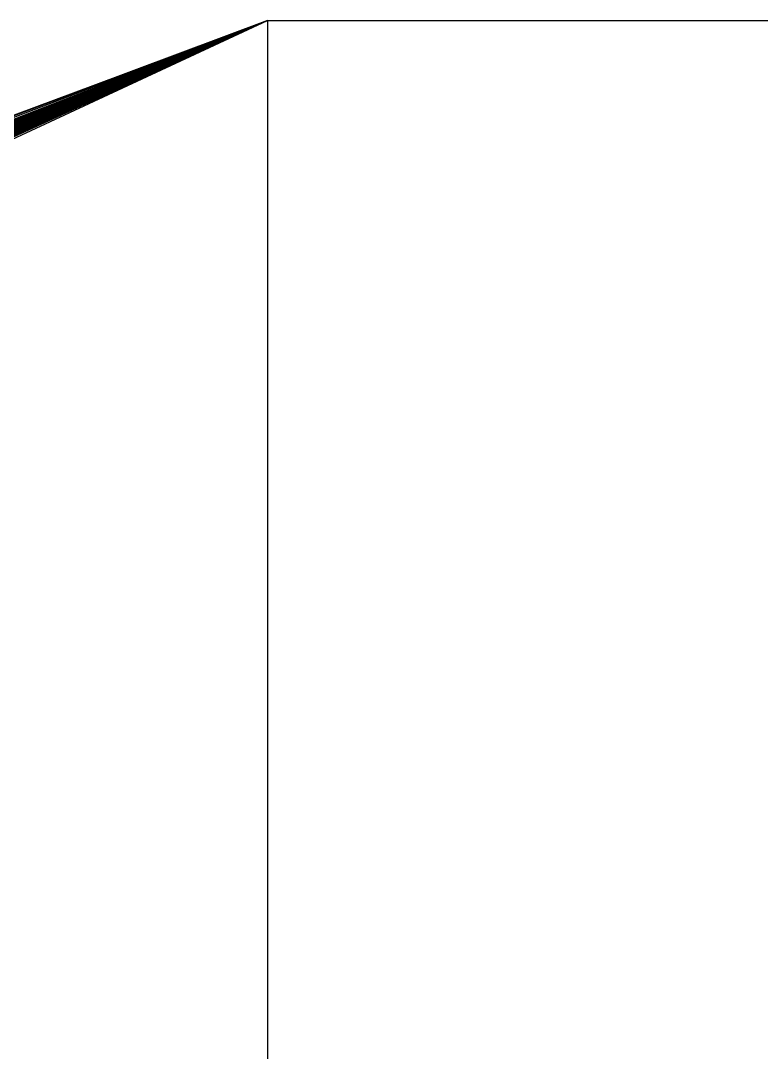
# Model space of a CAD drawing. Header units: millimetres. Extents: x 5543 to 15648, y 4351 to 19091.
# Drawn here: x 14373.596 to 14375.096, y 15134.587 to 15136.677 of the extents above; entities that cross this region are included whole.
import ezdxf

# ---------------------------------------------------------------- set-up
doc = ezdxf.new("R2010")
doc.units = ezdxf.units.MM
doc.layers.add('IfcObject', color=7, linetype='CONTINUOUS')

msp = doc.modelspace()

# ---------------------------------------------------------------- linework, layer by layer
at = {"layer": 'IfcObject'}
for p, q in [((14372.5683, 15135.9678, -5945.6613), (14374.0956, 15136.6766, -5946.0198)), ((14372.5683, 15135.9678, -5945.6613), (14374.0956, 15136.6766, -5946.0198)), ((14372.5841, 15135.9863, -5669.9), (14374.0956, 15136.6766, -5669.9)), ((14372.5841, 15135.9863, -5669.9), (14374.0956, 15136.6766, -5669.9)), ((14372.59, 15135.9931, -5527.4903), (14374.0956, 15136.6766, -5527.4937)), ((14372.59, 15135.9931, -5527.4903), (14374.0956, 15136.6766, -5527.4937)), ((14372.5904, 15135.9936, -5608.8657), (14374.0956, 15136.6766, -5608.8687)), ((14372.5904, 15135.9936, -5608.8657), (14374.0956, 15136.6766, -5608.8687)), ((14372.5924, 15135.9958, -5690.2179), (14374.0956, 15136.6766, -5690.2437)), ((14372.5924, 15135.9958, -5690.2179), (14374.0956, 15136.6766, -5690.2437)), ((14374.0956, 15136.6766, -5629.2125), (14372.5977, 15136.0018, -5629.2962)), ((14374.0956, 15136.6766, -5629.2125), (14372.5977, 15136.0018, -5629.2962)), ((14372.6043, 15136.0092, -5376.9569), (14374.0956, 15136.6766, -5385.0875)), ((14372.6043, 15136.0092, -5376.9569), (14374.0956, 15136.6766, -5369.0901)), ((14372.6043, 15136.0092, -5376.9569), (14374.0956, 15136.6766, -5385.0875)), ((14372.6043, 15136.0092, -5376.9569), (14374.0956, 15136.6766, -5369.0901)), ((14372.6071, 15136.0124, -5426.9736), (14374.0956, 15136.6766, -5435.9469)), ((14372.6071, 15136.0124, -5426.9736), (14374.0956, 15136.6766, -5425.775)), ((14372.6071, 15136.0124, -5426.9736), (14374.0956, 15136.6766, -5435.9469)), ((14372.6071, 15136.0124, -5426.9736), (14374.0956, 15136.6766, -5425.775)), ((14372.6137, 15136.0197, -5771.3573), (14374.0956, 15136.6766, -5771.6187)), ((14372.6137, 15136.0197, -5771.3573), (14374.0956, 15136.6766, -5761.4469)), ((14372.6137, 15136.0197, -5771.3573), (14374.0956, 15136.6766, -5761.4469)), ((14372.6137, 15136.0197, -5771.3573), (14374.0956, 15136.6766, -5771.6187)), ((14372.6243, 15136.0313, -5922.0237), (14374.0956, 15136.6766, -5914.025)), ((14372.6243, 15136.0313, -5922.0237), (14374.0956, 15136.6766, -5914.025)), ((14372.6243, 15136.0313, -5922.0237), (14374.0956, 15136.6766, -5930.0224)), ((14372.6243, 15136.0313, -5922.0237), (14374.0956, 15136.6766, -5930.0224)), ((14374.0956, 15136.6766, -5435.9469), (14372.625, 15136.0321, -5437.3844)), ((14372.625, 15136.0321, -5437.3844), (14374.0956, 15136.6766, -5446.1188)), ((14372.625, 15136.0321, -5437.3844), (14374.0956, 15136.6766, -5446.1188)), ((14374.0956, 15136.6766, -5435.9469), (14372.625, 15136.0321, -5437.3844)), ((14372.6261, 15136.0332, -5958.0172), (14374.0956, 15136.6766, -5970.7099)), ((14372.6261, 15136.0332, -5958.0172), (14374.0956, 15136.6766, -5946.0198)), ((14372.6261, 15136.0332, -5958.0172), (14374.0956, 15136.6766, -5970.7099)), ((14372.6261, 15136.0332, -5958.0172), (14374.0956, 15136.6766, -5946.0198)), ((14374.0956, 15136.6766, -5456.2906), (14372.6297, 15136.0372, -5457.6031)), ((14372.6297, 15136.0372, -5457.6031), (14374.0956, 15136.6766, -5466.4625)), ((14372.6297, 15136.0372, -5457.6031), (14374.0956, 15136.6766, -5466.4625)), ((14374.0956, 15136.6766, -5456.2906), (14372.6297, 15136.0372, -5457.6031)), ((14374.0956, 15136.6766, -5476.6344), (14372.6345, 15136.0423, -5477.8219)), ((14372.6345, 15136.0423, -5477.8219), (14374.0956, 15136.6766, -5486.8063)), ((14372.6345, 15136.0423, -5477.8219), (14374.0956, 15136.6766, -5486.8063)), ((14374.0956, 15136.6766, -5476.6344), (14372.6345, 15136.0423, -5477.8219)), ((14372.6357, 15136.0436, -5852.4859), (14374.0956, 15136.6766, -5852.9938)), ((14372.6357, 15136.0436, -5852.4859), (14374.0956, 15136.6766, -5842.8219)), ((14372.6357, 15136.0436, -5852.4859), (14374.0956, 15136.6766, -5842.8219)), ((14372.6357, 15136.0436, -5852.4859), (14374.0956, 15136.6766, -5852.9938)), ((14374.0956, 15136.6766, -5496.9781), (14372.6394, 15136.0475, -5498.0406)), ((14372.6394, 15136.0475, -5498.0406), (14374.0956, 15136.6766, -5507.15)), ((14374.0956, 15136.6766, -5832.65), (14372.6394, 15136.0475, -5841.7594)), ((14374.0956, 15136.6766, -5832.65), (14372.6394, 15136.0475, -5841.7594)), ((14372.6394, 15136.0475, -5841.7594), (14374.0956, 15136.6766, -5842.8219)), ((14372.6394, 15136.0475, -5498.0406), (14374.0956, 15136.6766, -5507.15)), ((14374.0956, 15136.6766, -5496.9781), (14372.6394, 15136.0475, -5498.0406)), ((14372.6394, 15136.0475, -5841.7594), (14374.0956, 15136.6766, -5842.8219)), ((14372.6494, 15136.058, -5801.3219), (14374.0956, 15136.6766, -5791.9625)), ((14372.6494, 15136.058, -5801.3219), (14374.0956, 15136.6766, -5802.1344)), ((14372.6494, 15136.058, -5801.3219), (14374.0956, 15136.6766, -5791.9625)), ((14372.6494, 15136.058, -5801.3219), (14374.0956, 15136.6766, -5802.1344)), ((14372.6511, 15136.0599, -5402.0016), (14374.0956, 15136.6766, -5395.2594)), ((14372.6511, 15136.0599, -5402.0016), (14374.0956, 15136.6766, -5405.4313)), ((14372.6511, 15136.0599, -5402.0016), (14374.0956, 15136.6766, -5405.4313)), ((14372.6511, 15136.0599, -5402.0016), (14374.0956, 15136.6766, -5395.2594)), ((14374.0956, 15136.6766, -5558.0094), (14372.6545, 15136.0634, -5558.6969)), ((14374.0956, 15136.6766, -5568.1812), (14372.6545, 15136.0634, -5558.6969)), ((14374.0956, 15136.6766, -5568.1812), (14372.6545, 15136.0634, -5558.6969)), ((14374.0956, 15136.6766, -5558.0094), (14372.6545, 15136.0634, -5558.6969)), ((14372.655, 15136.0639, -5897.3609), (14374.0956, 15136.6766, -5893.6813)), ((14372.655, 15136.0639, -5897.3609), (14374.0956, 15136.6766, -5903.8531)), ((14372.655, 15136.0639, -5897.3609), (14374.0956, 15136.6766, -5903.8531)), ((14372.655, 15136.0639, -5897.3609), (14374.0956, 15136.6766, -5893.6813)), ((14372.6597, 15136.0688, -5760.8844), (14374.0956, 15136.6766, -5751.275)), ((14372.6597, 15136.0688, -5760.8844), (14374.0956, 15136.6766, -5751.275)), ((14372.6597, 15136.0688, -5760.8844), (14374.0956, 15136.6766, -5761.4469)), ((14372.6597, 15136.0688, -5760.8844), (14374.0956, 15136.6766, -5761.4469)), ((14374.0956, 15136.6766, -5405.4313), (14372.6678, 15136.0771, -5416.5802)), ((14374.0956, 15136.6766, -5405.4313), (14372.6678, 15136.0771, -5416.5802)), ((14372.6678, 15136.0771, -5416.5802), (14374.0956, 15136.6766, -5425.775)), ((14372.6678, 15136.0771, -5416.5802), (14374.0956, 15136.6766, -5425.775)), ((14372.6704, 15136.0797, -5720.4469), (14374.0956, 15136.6766, -5710.5875)), ((14372.6704, 15136.0797, -5720.4469), (14374.0956, 15136.6766, -5720.7594)), ((14372.6704, 15136.0797, -5720.4469), (14374.0956, 15136.6766, -5710.5875)), ((14372.6704, 15136.0797, -5720.4469), (14374.0956, 15136.6766, -5720.7594)), ((14372.6714, 15136.0807, -5882.7025), (14374.0956, 15136.6766, -5893.6813)), ((14372.6714, 15136.0807, -5882.7025), (14374.0956, 15136.6766, -5873.3375)), ((14372.6714, 15136.0807, -5882.7025), (14374.0956, 15136.6766, -5893.6813)), ((14372.6714, 15136.0807, -5882.7025), (14374.0956, 15136.6766, -5873.3375)), ((14372.6759, 15136.0852, -5639.5719), (14374.0956, 15136.6766, -5629.2125)), ((14372.6759, 15136.0852, -5639.5719), (14374.0956, 15136.6766, -5639.3844)), ((14372.6759, 15136.0852, -5639.5719), (14374.0956, 15136.6766, -5639.3844)), ((14372.6759, 15136.0852, -5639.5719), (14374.0956, 15136.6766, -5629.2125)), ((14374.0956, 15136.6766, -5659.7281), (14372.6814, 15136.0908, -5659.7906)), ((14372.6814, 15136.0908, -5994.8142), (14374.0956, 15136.6766, -5983.055)), ((14372.6814, 15136.0908, -5994.8142), (14374.0956, 15136.6766, -5995.4)), ((14372.6814, 15136.0908, -5994.8142), (14374.0956, 15136.6766, -5983.055)), ((14372.6814, 15136.0908, -5344.9858), (14374.0956, 15136.6766, -5344.4)), ((14372.6814, 15136.0908, -5344.9858), (14374.0956, 15136.6766, -5356.745)), ((14372.6814, 15136.0908, -5344.9858), (14374.0956, 15136.6766, -5356.745)), ((14372.6814, 15136.0908, -5659.7906), (14374.0956, 15136.6766, -5669.9)), ((14372.6814, 15136.0908, -5680.0094), (14374.0956, 15136.6766, -5669.9)), ((14372.6814, 15136.0908, -5680.0094), (14374.0956, 15136.6766, -5669.9)), ((14372.6814, 15136.0908, -5680.0094), (14374.0956, 15136.6766, -5690.2437)), ((14372.6814, 15136.0908, -5659.7906), (14374.0956, 15136.6766, -5669.9)), ((14374.0956, 15136.6766, -5659.7281), (14372.6814, 15136.0908, -5659.7906)), ((14372.6814, 15136.0908, -5680.0094), (14374.0956, 15136.6766, -5690.2437)), ((14372.6814, 15136.0908, -5344.9858), (14374.0956, 15136.6766, -5344.4)), ((14372.6814, 15136.0908, -5994.8142), (14374.0956, 15136.6766, -5995.4)), ((14372.6926, 15136.102, -5700.4156), (14374.0956, 15136.6766, -5690.2437)), ((14372.6926, 15136.102, -5700.4156), (14374.0956, 15136.6766, -5710.5875)), ((14372.6926, 15136.102, -5700.4156), (14374.0956, 15136.6766, -5690.2437)), ((14372.6926, 15136.102, -5700.4156), (14374.0956, 15136.6766, -5710.5875)), ((14372.6982, 15136.1074, -5619.0406), (14374.0956, 15136.6766, -5608.8687)), ((14374.0956, 15136.6766, -5629.2125), (14372.6982, 15136.1074, -5619.0406)), ((14372.6982, 15136.1074, -5619.0406), (14374.0956, 15136.6766, -5608.8687)), ((14374.0956, 15136.6766, -5629.2125), (14372.6982, 15136.1074, -5619.0406)), ((14372.7, 15136.1092, -5910.51), (14374.0956, 15136.6766, -5914.025)), ((14372.7, 15136.1092, -5910.51), (14374.0956, 15136.6766, -5903.8531)), ((14372.7, 15136.1092, -5910.51), (14374.0956, 15136.6766, -5914.025)), ((14372.7, 15136.1092, -5910.51), (14374.0956, 15136.6766, -5903.8531)), ((14372.7004, 15136.1096, -5388.3856), (14374.0956, 15136.6766, -5385.0875)), ((14372.7004, 15136.1096, -5388.3856), (14374.0956, 15136.6766, -5395.2594)), ((14372.7004, 15136.1096, -5388.3856), (14374.0956, 15136.6766, -5385.0875)), ((14372.7004, 15136.1096, -5388.3856), (14374.0956, 15136.6766, -5395.2594)), ((14372.7037, 15136.1127, -5598.6969), (14374.0956, 15136.6766, -5598.6969)), ((14374.0956, 15136.6766, -5741.1031), (14372.7037, 15136.1127, -5741.1031)), ((14372.7037, 15136.1127, -5741.1031), (14374.0956, 15136.6766, -5751.275)), ((14372.7037, 15136.1127, -5598.6969), (14374.0956, 15136.6766, -5608.8687)), ((14372.7037, 15136.1127, -5598.6969), (14374.0956, 15136.6766, -5598.6969)), ((14372.7037, 15136.1127, -5598.6969), (14374.0956, 15136.6766, -5608.8687)), ((14372.7037, 15136.1127, -5741.1031), (14374.0956, 15136.6766, -5751.275)), ((14374.0956, 15136.6766, -5741.1031), (14372.7037, 15136.1127, -5741.1031)), ((14372.7066, 15136.1155, -5933.4417), (14374.0956, 15136.6766, -5946.0198)), ((14372.7066, 15136.1155, -5933.4417), (14374.0956, 15136.6766, -5930.0224)), ((14372.7066, 15136.1155, -5933.4417), (14374.0956, 15136.6766, -5946.0198)), ((14372.7066, 15136.1155, -5933.4417), (14374.0956, 15136.6766, -5930.0224)), ((14372.7091, 15136.118, -5578.3531), (14374.0956, 15136.6766, -5568.1812)), ((14372.7091, 15136.118, -5578.3531), (14374.0956, 15136.6766, -5578.3531)), ((14372.7091, 15136.118, -5578.3531), (14374.0956, 15136.6766, -5568.1812)), ((14372.7091, 15136.118, -5578.3531), (14374.0956, 15136.6766, -5578.3531)), ((14372.7145, 15136.1231, -5781.7906), (14374.0956, 15136.6766, -5771.6187)), ((14372.7145, 15136.1231, -5781.7906), (14374.0956, 15136.6766, -5771.6187)), ((14372.7145, 15136.1231, -5781.7906), (14374.0956, 15136.6766, -5791.9625)), ((14372.7145, 15136.1231, -5781.7906), (14374.0956, 15136.6766, -5791.9625)), ((14372.7198, 15136.1282, -5537.6656), (14374.0956, 15136.6766, -5527.4937)), ((14372.7198, 15136.1282, -5537.6656), (14374.0956, 15136.6766, -5547.8375)), ((14372.7198, 15136.1282, -5537.6656), (14374.0956, 15136.6766, -5527.4937)), ((14372.7198, 15136.1282, -5537.6656), (14374.0956, 15136.6766, -5547.8375)), ((14374.0956, 15136.6766, -5812.3063), (14372.7251, 15136.1332, -5822.4781)), ((14374.0956, 15136.6766, -5812.3063), (14372.7251, 15136.1332, -5822.4781)), ((14372.7251, 15136.1332, -5822.4781), (14374.0956, 15136.6766, -5832.65)), ((14372.7251, 15136.1332, -5517.3219), (14374.0956, 15136.6766, -5507.15)), ((14372.7251, 15136.1332, -5517.3219), (14374.0956, 15136.6766, -5527.4937)), ((14372.7251, 15136.1332, -5517.3219), (14374.0956, 15136.6766, -5507.15)), ((14372.7251, 15136.1332, -5822.4781), (14374.0956, 15136.6766, -5832.65)), ((14372.7251, 15136.1332, -5517.3219), (14374.0956, 15136.6766, -5527.4937)), ((14372.726, 15136.1341, -5977.1181), (14374.0956, 15136.6766, -5983.055)), ((14372.726, 15136.1341, -5977.1181), (14374.0956, 15136.6766, -5970.7099)), ((14372.726, 15136.1341, -5977.1181), (14374.0956, 15136.6766, -5983.055)), ((14372.726, 15136.1341, -5977.1181), (14374.0956, 15136.6766, -5970.7099)), ((14372.726, 15136.1341, -5362.6819), (14374.0956, 15136.6766, -5356.745)), ((14372.726, 15136.1341, -5362.6819), (14374.0956, 15136.6766, -5369.0901)), ((14372.726, 15136.1341, -5362.6819), (14374.0956, 15136.6766, -5356.745)), ((14372.726, 15136.1341, -5362.6819), (14374.0956, 15136.6766, -5369.0901)), ((14372.7355, 15136.1429, -5863.1656), (14374.0956, 15136.6766, -5852.9938)), ((14372.7355, 15136.1429, -5863.1656), (14374.0956, 15136.6766, -5852.9938)), ((14372.7355, 15136.1429, -5863.1656), (14374.0956, 15136.6766, -5873.3375)), ((14372.7355, 15136.1429, -5863.1656), (14374.0956, 15136.6766, -5873.3375)), ((14372.7409, 15136.148, -5811.8808), (14374.0956, 15136.6766, -5812.3063)), ((14372.7409, 15136.148, -5811.8808), (14374.0956, 15136.6766, -5802.1344)), ((14372.7409, 15136.148, -5811.8808), (14374.0956, 15136.6766, -5812.3063)), ((14372.7409, 15136.148, -5811.8808), (14374.0956, 15136.6766, -5802.1344)), ((14372.747, 15136.1535, -5548.1997), (14374.0956, 15136.6766, -5558.0094)), ((14372.747, 15136.1535, -5548.1997), (14374.0956, 15136.6766, -5547.8375)), ((14372.747, 15136.1535, -5548.1997), (14374.0956, 15136.6766, -5558.0094)), ((14372.747, 15136.1535, -5548.1997), (14374.0956, 15136.6766, -5547.8375)), ((14372.7653, 15136.17, -5730.7626), (14374.0956, 15136.6766, -5741.1031)), ((14372.7653, 15136.17, -5730.7626), (14374.0956, 15136.6766, -5720.7594)), ((14372.7653, 15136.17, -5730.7626), (14374.0956, 15136.6766, -5741.1031)), ((14372.7653, 15136.17, -5730.7626), (14374.0956, 15136.6766, -5720.7594)), ((14372.782, 15136.1847, -5588.5269), (14374.0956, 15136.6766, -5598.6969)), ((14374.0956, 15136.6766, -5578.3531), (14372.782, 15136.1847, -5588.5269)), ((14372.782, 15136.1847, -5588.5269), (14374.0956, 15136.6766, -5598.6969)), ((14374.0956, 15136.6766, -5578.3531), (14372.782, 15136.1847, -5588.5269)), ((14372.7858, 15136.188, -5649.6784), (14374.0956, 15136.6766, -5659.7281)), ((14372.7858, 15136.188, -5649.6784), (14374.0956, 15136.6766, -5659.7281)), ((14374.0956, 15136.6766, -5639.3844), (14372.7858, 15136.188, -5649.6784)), ((14374.0956, 15136.6766, -5639.3844), (14372.7858, 15136.188, -5649.6784)), ((14372.7865, 15136.1887, -5487.9276), (14374.0956, 15136.6766, -5496.9781)), ((14372.7865, 15136.1887, -5487.9276), (14374.0956, 15136.6766, -5486.8063)), ((14372.7865, 15136.1887, -5487.9276), (14374.0956, 15136.6766, -5496.9781)), ((14372.7865, 15136.1887, -5487.9276), (14374.0956, 15136.6766, -5486.8063)), ((14372.7872, 15136.1892, -5467.7087), (14374.0956, 15136.6766, -5476.6344)), ((14372.7872, 15136.1892, -5467.7087), (14374.0956, 15136.6766, -5466.4625)), ((14372.7872, 15136.1892, -5467.7087), (14374.0956, 15136.6766, -5476.6344)), ((14372.7872, 15136.1892, -5467.7087), (14374.0956, 15136.6766, -5466.4625)), ((14372.788, 15136.1899, -5447.4899), (14374.0956, 15136.6766, -5456.2906)), ((14372.788, 15136.1899, -5447.4899), (14374.0956, 15136.6766, -5456.2906)), ((14372.788, 15136.1899, -5447.4899), (14374.0956, 15136.6766, -5446.1188)), ((14372.788, 15136.1899, -5447.4899), (14374.0956, 15136.6766, -5446.1188)), ((14374.0956, 15136.6766, -5629.2125), (14374.0956, 15136.6766, -5639.3844)), ((14374.0956, 15136.6766, -5568.1812), (14374.0956, 15136.6766, -5578.3531)), ((14374.0956, 15136.6766, -5771.6187), (14374.0956, 15136.6766, -5781.7906)), ((14374.0956, 15136.6766, -5781.7906), (14374.0956, 15136.6766, -5791.9625)), ((14374.0956, 15136.6766, -5852.9938), (14374.0956, 15136.6766, -5863.1656)), ((14374.0956, 15136.6766, -5863.1656), (14374.0956, 15136.6766, -5873.3375)), ((14374.0956, 15136.6766, -5983.055), (14374.0956, 15136.6766, -5995.4)), ((14374.0956, 15136.6766, -5344.4), (14374.0956, 15136.6766, -5356.745)), ((14374.0956, 15136.6766, -5983.055), (14374.0956, 15136.6766, -5970.7099)), ((14374.0956, 15136.6766, -5946.0198), (14374.0956, 15136.6766, -5958.3649)), ((14374.0956, 15136.6766, -5970.7099), (14374.0956, 15136.6766, -5958.3649)), ((14374.0956, 15136.6766, -5356.745), (14374.0956, 15136.6766, -5369.0901)), ((14374.0956, 15136.6766, -5385.0875), (14374.0956, 15136.6766, -5369.0901)), ((14374.0956, 15136.6766, -5914.025), (14374.0956, 15136.6766, -5930.0224)), ((14374.0956, 15136.6766, -5608.8687), (14374.0956, 15136.6766, -5619.0406)), ((14374.0956, 15136.6766, -5629.2125), (14374.0956, 15136.6766, -5619.0406)), ((14374.0956, 15136.6766, -5720.7594), (14374.0956, 15136.6766, -5730.9312)), ((14374.0956, 15136.6766, -5741.1031), (14374.0956, 15136.6766, -5730.9312)), ((14374.0956, 15136.6766, -5812.3063), (14374.0956, 15136.6766, -5822.4781)), ((14374.0956, 15136.6766, -5822.4781), (14374.0956, 15136.6766, -5832.65)), ((14374.0956, 15136.6766, -5507.15), (14374.0956, 15136.6766, -5517.3219)), ((14374.0956, 15136.6766, -5517.3219), (14374.0956, 15136.6766, -5527.4937)), ((14374.0956, 15136.6766, -5527.4937), (14374.0956, 15136.6766, -5537.6656)), ((14374.0956, 15136.6766, -5537.6656), (14374.0956, 15136.6766, -5547.8375)), ((14374.0956, 15136.6766, -5873.3375), (14374.0956, 15136.6766, -5883.5094)), ((14374.0956, 15136.6766, -5893.6813), (14374.0956, 15136.6766, -5883.5094)), ((14374.0956, 15136.6766, -5946.0198), (14374.0956, 15136.6766, -5930.0224)), ((14374.0956, 15136.6766, -5893.6813), (14374.0956, 15136.6766, -5903.8531)), ((14374.0956, 15136.6766, -5914.025), (14374.0956, 15136.6766, -5903.8531)), ((14374.0956, 15136.6766, -5395.2594), (14374.0956, 15136.6766, -5405.4313)), ((14374.0956, 15136.6766, -5405.4313), (14374.0956, 15136.6766, -5415.6031)), ((14374.0956, 15136.6766, -5415.6031), (14374.0956, 15136.6766, -5425.775)), ((14374.0956, 15136.6766, -5456.2906), (14374.0956, 15136.6766, -5446.1188)), ((14374.0956, 15136.6766, -5385.0875), (14374.0956, 15136.6766, -5395.2594)), ((14374.0956, 15136.6766, -5690.2437), (14374.0956, 15136.6766, -5700.4156)), ((14374.0956, 15136.6766, -5700.4156), (14374.0956, 15136.6766, -5710.5875)), ((14374.0956, 15136.6766, -5639.3844), (14374.0956, 15136.6766, -5649.5562)), ((14374.0956, 15136.6766, -5659.7281), (14374.0956, 15136.6766, -5649.5562)), ((14374.0956, 15136.6766, -5720.7594), (14374.0956, 15136.6766, -5710.5875)), ((14374.0956, 15136.6766, -5791.9625), (14374.0956, 15136.6766, -5802.1344)), ((14374.0956, 15136.6766, -5751.275), (14374.0956, 15136.6766, -5761.4469)), ((14374.0956, 15136.6766, -5832.65), (14374.0956, 15136.6766, -5842.8219)), ((14374.0956, 15136.6766, -5669.9), (14374.0956, 15136.6766, -5680.0719)), ((14374.0956, 15136.6766, -5690.2437), (14374.0956, 15136.6766, -5680.0719)), ((14374.0956, 15136.6766, -5568.1812), (14374.0956, 15136.6766, -5558.0094)), ((14374.0956, 15136.6766, -5598.6969), (14374.0956, 15136.6766, -5608.8687)), ((14374.0956, 15136.6766, -5659.7281), (14374.0956, 15136.6766, -5669.9)), ((14374.0956, 15136.6766, -5741.1031), (14374.0956, 15136.6766, -5751.275)), ((14374.0956, 15136.6766, -5496.9781), (14374.0956, 15136.6766, -5486.8063)), ((14374.0956, 15136.6766, -5496.9781), (14374.0956, 15136.6766, -5507.15)), ((14374.0956, 15136.6766, -5476.6344), (14374.0956, 15136.6766, -5486.8063)), ((14374.0956, 15136.6766, -5812.3063), (14374.0956, 15136.6766, -5802.1344)), ((14374.0956, 15136.6766, -5771.6187), (14374.0956, 15136.6766, -5761.4469)), ((14374.0956, 15136.6766, -5852.9938), (14374.0956, 15136.6766, -5842.8219)), ((14374.0956, 15136.6766, -5558.0094), (14374.0956, 15136.6766, -5547.8375)), ((14374.0956, 15136.6766, -5476.6344), (14374.0956, 15136.6766, -5466.4625)), ((14374.0956, 15136.6766, -5456.2906), (14374.0956, 15136.6766, -5466.4625)), ((14374.0956, 15136.6766, -5435.9469), (14374.0956, 15136.6766, -5425.775)), ((14374.0956, 15136.6766, -5435.9469), (14374.0956, 15136.6766, -5446.1188)), ((14374.0956, 15136.6766, -5578.3531), (14374.0956, 15136.6766, -5588.525)), ((14374.0956, 15136.6766, -5598.6969), (14374.0956, 15136.6766, -5588.525)), ((14374.0956, 15136.6766, -5995.4), (14378.0956, 15136.6766, -5995.4)), ((14374.0956, 15136.6766, -5983.055), (14374.0956, 15136.6766, -5995.4)), ((14374.0956, 15136.6766, -5983.055), (14374.0956, 15136.6766, -5970.7099)), ((14374.0956, 15136.6766, -5970.7099), (14374.0956, 15136.6766, -5958.3649)), ((14374.0956, 15136.6766, -5946.0198), (14374.0956, 15136.6766, -5958.3649)), ((14374.0956, 15136.6766, -5946.0198), (14374.0956, 15136.6766, -5930.0224)), ((14374.0956, 15136.6766, -5914.025), (14374.0956, 15136.6766, -5930.0224)), ((14374.0956, 15136.6766, -5914.025), (14374.0956, 15136.6766, -5903.8531)), ((14374.0956, 15136.6766, -5893.6813), (14374.0956, 15136.6766, -5903.8531)), ((14374.0956, 15136.6766, -5893.6813), (14374.0956, 15136.6766, -5883.5094)), ((14374.0956, 15136.6766, -5873.3375), (14374.0956, 15136.6766, -5883.5094)), ((14374.0956, 15136.6766, -5863.1656), (14374.0956, 15136.6766, -5873.3375)), ((14374.0956, 15136.6766, -5852.9938), (14374.0956, 15136.6766, -5863.1656)), ((14374.0956, 15136.6766, -5852.9938), (14374.0956, 15136.6766, -5842.8219)), ((14374.0956, 15136.6766, -5832.65), (14374.0956, 15136.6766, -5842.8219)), ((14374.0956, 15136.6766, -5822.4781), (14374.0956, 15136.6766, -5832.65)), ((14374.0956, 15136.6766, -5812.3063), (14374.0956, 15136.6766, -5822.4781)), ((14374.0956, 15136.6766, -5812.3063), (14374.0956, 15136.6766, -5802.1344)), ((14374.0956, 15136.6766, -5791.9625), (14374.0956, 15136.6766, -5802.1344)), ((14374.0956, 15136.6766, -5781.7906), (14374.0956, 15136.6766, -5791.9625)), ((14374.0956, 15136.6766, -5771.6187), (14374.0956, 15136.6766, -5781.7906)), ((14374.0956, 15136.6766, -5771.6187), (14374.0956, 15136.6766, -5761.4469)), ((14374.0956, 15136.6766, -5751.275), (14374.0956, 15136.6766, -5761.4469)), ((14374.0956, 15136.6766, -5741.1031), (14374.0956, 15136.6766, -5751.275)), ((14374.0956, 15136.6766, -5741.1031), (14374.0956, 15136.6766, -5730.9312)), ((14374.0956, 15136.6766, -5720.7594), (14374.0956, 15136.6766, -5730.9312)), ((14374.0956, 15136.6766, -5720.7594), (14374.0956, 15136.6766, -5710.5875)), ((14374.0956, 15136.6766, -5700.4156), (14374.0956, 15136.6766, -5710.5875)), ((14374.0956, 15136.6766, -5690.2437), (14374.0956, 15136.6766, -5700.4156)), ((14374.0956, 15136.6766, -5690.2437), (14374.0956, 15136.6766, -5680.0719)), ((14374.0956, 15136.6766, -5669.9), (14374.0956, 15136.6766, -5680.0719)), ((14374.0956, 15136.6766, -5659.7281), (14374.0956, 15136.6766, -5669.9)), ((14374.0956, 15136.6766, -5659.7281), (14374.0956, 15136.6766, -5649.5562)), ((14374.0956, 15136.6766, -5639.3844), (14374.0956, 15136.6766, -5649.5562)), ((14374.0956, 15136.6766, -5629.2125), (14374.0956, 15136.6766, -5639.3844)), ((14374.0956, 15136.6766, -5629.2125), (14374.0956, 15136.6766, -5619.0406)), ((14374.0956, 15136.6766, -5608.8687), (14374.0956, 15136.6766, -5619.0406)), ((14374.0956, 15136.6766, -5598.6969), (14374.0956, 15136.6766, -5608.8687)), ((14374.0956, 15136.6766, -5598.6969), (14374.0956, 15136.6766, -5588.525)), ((14374.0956, 15136.6766, -5578.3531), (14374.0956, 15136.6766, -5588.525)), ((14374.0956, 15136.6766, -5568.1812), (14374.0956, 15136.6766, -5578.3531)), ((14374.0956, 15136.6766, -5568.1812), (14374.0956, 15136.6766, -5558.0094)), ((14374.0956, 15136.6766, -5558.0094), (14374.0956, 15136.6766, -5547.8375)), ((14374.0956, 15136.6766, -5537.6656), (14374.0956, 15136.6766, -5547.8375)), ((14374.0956, 15136.6766, -5527.4937), (14374.0956, 15136.6766, -5537.6656)), ((14374.0956, 15136.6766, -5517.3219), (14374.0956, 15136.6766, -5527.4937)), ((14374.0956, 15136.6766, -5507.15), (14374.0956, 15136.6766, -5517.3219)), ((14374.0956, 15136.6766, -5496.9781), (14374.0956, 15136.6766, -5507.15)), ((14374.0956, 15136.6766, -5496.9781), (14374.0956, 15136.6766, -5486.8063)), ((14374.0956, 15136.6766, -5476.6344), (14374.0956, 15136.6766, -5486.8063)), ((14374.0956, 15136.6766, -5476.6344), (14374.0956, 15136.6766, -5466.4625)), ((14374.0956, 15136.6766, -5456.2906), (14374.0956, 15136.6766, -5466.4625)), ((14374.0956, 15136.6766, -5456.2906), (14374.0956, 15136.6766, -5446.1188)), ((14374.0956, 15136.6766, -5435.9469), (14374.0956, 15136.6766, -5446.1188)), ((14374.0956, 15136.6766, -5435.9469), (14374.0956, 15136.6766, -5425.775)), ((14374.0956, 15136.6766, -5415.6031), (14374.0956, 15136.6766, -5425.775)), ((14374.0956, 15136.6766, -5405.4313), (14374.0956, 15136.6766, -5415.6031)), ((14374.0956, 15136.6766, -5395.2594), (14374.0956, 15136.6766, -5405.4313)), ((14374.0956, 15136.6766, -5385.0875), (14374.0956, 15136.6766, -5395.2594)), ((14374.0956, 15136.6766, -5385.0875), (14374.0956, 15136.6766, -5369.0901)), ((14374.0956, 15136.6766, -5356.745), (14374.0956, 15136.6766, -5369.0901)), ((14374.0956, 15136.6766, -5344.4), (14374.0956, 15136.6766, -5356.745)), ((14374.0956, 15136.6766, -5344.4), (14378.0956, 15136.6766, -5344.4)), ((14374.0956, 15136.6766, -5344.4), (14374.0956, 15124.3316, -5344.4)), ((14374.0956, 15136.6766, -5344.4), (14378.0956, 15136.6766, -5344.4)), ((14374.0956, 15136.6766, -5344.4), (14374.0956, 15124.3316, -5344.4)), ((14374.0956, 15136.6766, -5995.4), (14374.0956, 15124.3316, -5995.4)), ((14374.0956, 15136.6766, -5995.4), (14374.0956, 15124.3316, -5995.4)), ((14374.0956, 15136.6766, -5995.4), (14378.0956, 15136.6766, -5995.4))]:
    msp.add_line(p, q, dxfattribs=at)

doc.saveas('drawing.dxf')
